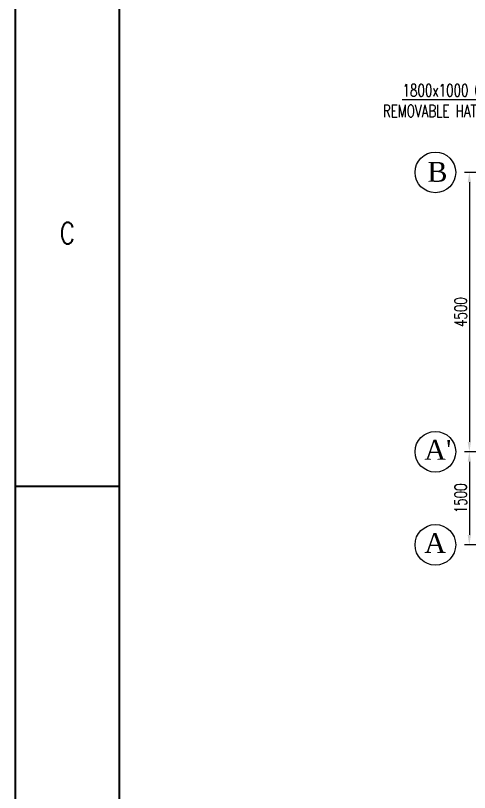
# Model space of a CAD drawing. Header units: millimetres. Extents: x -243837 to -5443, y 40 to 285140.
# Drawn here: x -209584 to -198613, y 29450 to 48222 of the extents above; entities that cross this region are included whole.
import ezdxf
from ezdxf.enums import TextEntityAlignment as Align

# ---------------------------------------------------------------- set-up
doc = ezdxf.new("R2010")
doc.units = ezdxf.units.MM
doc.layers.add('NANDAL', color=255, linetype='Continuous')
doc.layers.add('R-OBJECT', color=2, linetype='Continuous', lineweight=20)
doc.styles.add('KA', font='romans.shx', dxfattribs={"width": 0.7})
doc.styles.add('romans', font='romans.shx', dxfattribs={"width": 0.7})
doc.styles.add('ROMANS_BIG', font='romans.shx', dxfattribs={"width": 0.85, "bigfont": 'bigfont.shx'})
doc.styles.add('TIMES', font='times.ttf')
doc.dimstyles.new('100', dxfattribs={"dimscale": 75, "dimtxt": 3, "dimasz": 2.5, "dimexe": 1, "dimexo": 1.5, "dimgap": 1.5, "dimtad": 1, "dimdec": 0, "dimdsep": 46, "dimtxsty": 'ROMANS_BIG', "dimcen": 4, "dimdle": 2, "dimclrd": 1, "dimclre": 1, "dimclrt": 4, "dimadec": 1, "dimazin": 2, "dimtfac": 1, "dimtdec": 0, "dimtmove": 0, "dimatfit": 2, "dimfxl": 1, "dimtfill": 1, "dimarcsym": 0})
doc.dimstyles.new('KAT', dxfattribs={"dimscale": 125, "dimtxt": 2.5, "dimasz": 2, "dimexe": 1, "dimexo": 0.06, "dimgap": 0.5, "dimtad": 1, "dimdec": 0, "dimzin": 0, "dimdsep": 46, "dimtxsty": 'KA', "dimcen": 1.5, "dimclrd": 1, "dimclre": 1, "dimclrt": 4, "dimadec": 0, "dimazin": 0, "dimtfac": 1, "dimtdec": 0, "dimtmove": 0, "dimatfit": 2, "dimfxl": 1.5, "dimtolj": 1, "dimtzin": 0, "dimarcsym": 0})

# ---------------------------------------------------------------- blocks, each defined once
blk = doc.blocks.new('*D1003')
at = {"color": 1, "lineweight": -2, "transparency": 16777216}
for p, q in [((2067, 12158), (1286, 12158)), ((1366, 11998), (1366, 7818)), ((2067, 7658), (1286, 7658))]:
    blk.add_line(p, q, dxfattribs=at)
at = {"color": 1, "transparency": 16777216}
for points in [[(1339, 11998), (1393, 11998), (1366, 12158)], [(1339, 7818), (1393, 7818), (1366, 7658)]]:
    blk.add_solid(points, dxfattribs=at)
at = {"layer": 'DEFPOINTS', "color": 0, "transparency": 16777216}
for p in [(2147, 12158), (1366, 7658), (2147, 7658)]:
    blk.add_point(p, dxfattribs=at)
at = {"color": 2, "transparency": 16777216, "insert": (1226, 9908), "char_height": 200, "attachment_point": 5, "rotation": 90, "style": 'KA'}
blk.add_mtext('\\A1;4500', dxfattribs=at)
blk = doc.blocks.new('*D1001')
at = {"color": 1, "lineweight": -2, "transparency": 16777216}
for p, q in [((2067, 7658), (1286, 7658)), ((1366, 7498), (1366, 6318)), ((4791, 6158), (1286, 6158))]:
    blk.add_line(p, q, dxfattribs=at)
at = {"color": 1, "transparency": 16777216}
for points in [[(1339, 7498), (1393, 7498), (1366, 7658)], [(1339, 6318), (1393, 6318), (1366, 6158)]]:
    blk.add_solid(points, dxfattribs=at)
at = {"layer": 'DEFPOINTS', "color": 0, "transparency": 16777216}
for p in [(2147, 7658), (1366, 6158), (4871, 6158)]:
    blk.add_point(p, dxfattribs=at)
at = {"color": 2, "transparency": 16777216, "insert": (1226, 6908), "char_height": 200, "attachment_point": 5, "rotation": 90, "style": 'KA'}
blk.add_mtext('\\A1;1500', dxfattribs=at)
blk = doc.blocks.new('A$C71E5680D')
at = {"layer": 'NANDAL', "color": 7, "linetype": 'Continuous'}
blk.add_line((-476.007, 50.677), (-481.007, 50.677), dxfattribs=at)
for points in [[(-481.007, 260.48), (-75.007, 260.48), (-75.007, -22.52), (-481.007, -22.52)], [(-476.007, 255.48), (-80.007, 255.48), (-80.007, -17.52), (-476.007, -17.52)]]:
    blk.add_lwpolyline(points, close=True, dxfattribs=at)
at = {"layer": 'NANDAL', "color": 7, "linetype": 'Continuous', "style": 'romans', "width": 0.8}
blk.add_text('C', height=1.023, dxfattribs=at).set_placement((-478.516, 62.844), align=Align.MIDDLE)
blk = doc.blocks.new('TITLE BLOCK NEW')
at = {"layer": 'NANDAL', "lineweight": 0, "ltscale": 2, "xscale": 707.7384074565863, "yscale": 707.7384080466584, "zscale": 707.7384082604353}
blk.add_blockref('A$C71E5680D', (340427, -184352), dxfattribs=at)
blk = doc.blocks.new('RL41.234 NEW')
at = {"color": 1}
for centre in [(818.6, 12158.3, 47.4), (818.6, 7658.3, 47.4), (818.6, 6158.3, 47.4)]:
    blk.add_circle(centre, 327.5, dxfattribs=at)
at = {"color": 2, "style": 'KA', "width": 0.7}
for s, p in [('1800x1000 OPENING WITH', (290, 13380.2, 20.7)), ('REMOVABLE HATCH FOR HOIST', (-26.7, 13046.9, 20.7))]:
    blk.add_text(s, height=200, dxfattribs=at).set_placement(p)
at = {"color": 2, "style": 'TIMES'}
for s, p in [('B', (690.4, 12006.5, 47.4)), ("A'", (641, 7529.4, 47.4)), ('A', (641, 6029.4, 47.4))]:
    blk.add_text(s, height=320, dxfattribs=at).set_placement(p)
for base, p1, p2, picture, middle in [((1366, 7658.3, 47.4), (2146.8, 12158.3, 47.4), (2146.8, 7658.3, 47.4), '*D1003', (1226, 9908.3, 47.4)), ((1366, 6158.3, 47.4), (2146.8, 7658.3, 47.4), (4870.8, 6158.3, 47.4), '*D1001', (1226, 6908.3, 47.4))]:
    dim = blk.add_linear_dim(base=base, p1=p1, p2=p2, angle=90, dimstyle='KAT', override={"dimscale": 80, "dimexo": 1, "dimclrt": 2, "dimfxl": 0.18, "dimarcsym": 1})
    dim.commit()
    dim.dimension.update_dxf_attribs({"geometry": picture, "text_midpoint": middle})
blk.add_leader([(4870.8, 11101.9, 20.7), (3286.5, 13328.3, 20.7), (282.9, 13328.3, 20.7)], dimstyle='100')

msp = doc.modelspace()

# ---------------------------------------------------------------- block references
at = {"xscale": 0.7104450567211452, "yscale": 0.7104450567211452, "zscale": 0.7104450567211452}
msp.add_blockref('TITLE BLOCK NEW', (-209583.78, 142335.33), dxfattribs=at)
at = {"layer": 'R-OBJECT', "ltscale": 10, "xscale": 1.5, "yscale": 1.5, "zscale": 1.5}
msp.add_blockref('RL41.234 NEW', (-200664.58, 26194.77, -23.71), dxfattribs=at)

doc.saveas('drawing.dxf')
